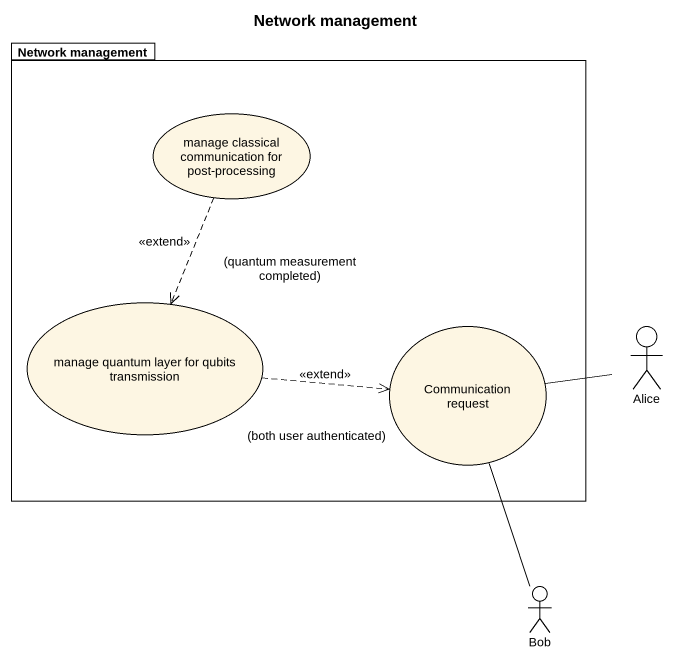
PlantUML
@startuml
title Network management
package "Network management" as Network_management {
  usecase "manage classical communication for post-processing" as manage_classical
  usecase "manage quantum layer for qubits transmission" as manage_quantum_layer_for
  usecase "Communication request" as Communication_request
}
actor Alice
actor Bob
manage_classical ..> manage_quantum_layer_for : <<extend>>\n(quantum measurement completed)
manage_quantum_layer_for .right.> Communication_request : <<extend>>\n(both user authenticated)
Communication_request -- Bob
Alice -left- Communication_request
@enduml
